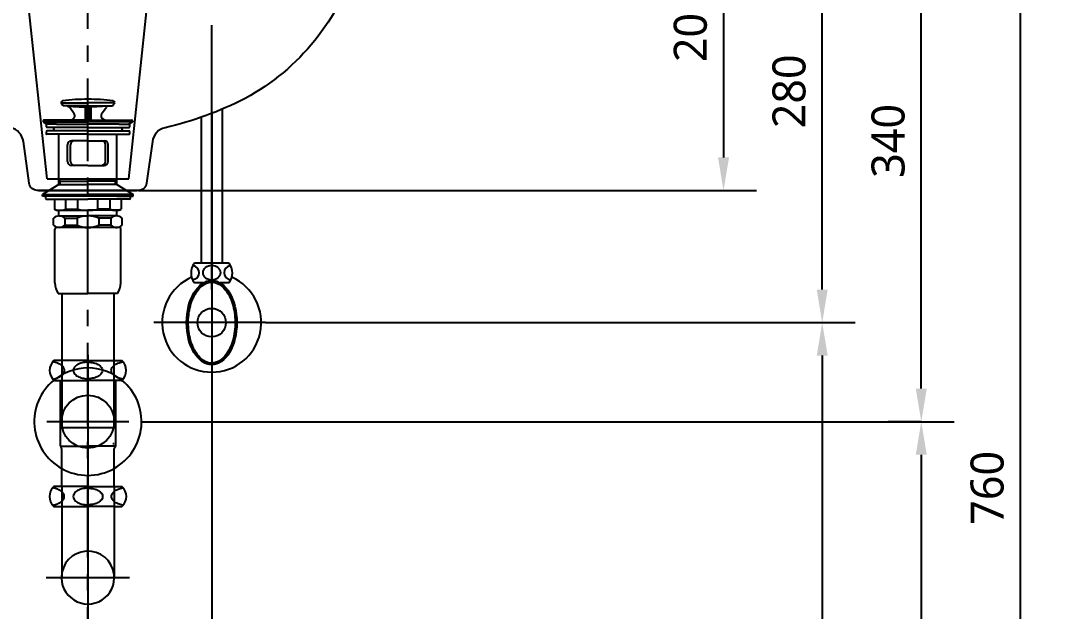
# Model space of a CAD drawing. Extents: x 0 to 3100, y 0 to 2192.
# Drawn here: x 963 to 1589, y 354 to 712 of the extents above; entities that cross this region are included whole.
import ezdxf

# ---------------------------------------------------------------- set-up
doc = ezdxf.new("R2010")
doc.units = 0
doc.header["$LTSCALE"] = 20
doc.header["$MEASUREMENT"] = 0
doc.linetypes.add('CENTER', pattern=[2, 1.25, -0.25, 0.25, -0.25])
doc.layers.get('0').update_dxf_attribs({"linetype": 'CONTINUOUS'})
doc.layers.get('DEFPOINTS').update_dxf_attribs({"linetype": 'CONTINUOUS'})
for name, color, linetype in [('1', 1, 'CONTINUOUS'), ('3', 3, 'CONTINUOUS'), ('4', 4, 'CONTINUOUS'), ('6', 6, 'CONTINUOUS'), ('7', 7, 'CONTINUOUS'), ('CENTER', 2, 'CENTER'), ('CERAMIC', 7, 'CONTINUOUS')]:
    doc.layers.add(name, color=color, linetype=linetype)
doc.styles.get("Standard").update_dxf_attribs({"font": 'NanumGothic.ttf'})
doc.dimstyles.get("Standard").update_dxf_attribs({"dimtxt": 2.5, "dimasz": 2, "dimexe": 2, "dimexo": 1, "dimgap": 2, "dimtad": 1, "dimdec": 0, "dimlfac": 10, "dimrnd": 1, "dimzin": 0, "dimdsep": 46, "dimtxsty": 'Standard', "dimcen": 0, "dimclrt": 2, "dimadec": 0, "dimazin": 0, "dimtfac": 1, "dimtdec": 0, "dimtofl": 0, "dimtmove": 0, "dimatfit": 3, "dimfxl": 1, "dimtolj": 1, "dimtzin": 0, "dimarcsym": 0})

# ---------------------------------------------------------------- blocks, each defined once
blk = doc.blocks.new('*D17')
at = {"color": 3, "lineweight": -2, "transparency": 16777216}
for p, q in [((928.76, 494.48), (928.76, 241.37)), ((1078.76, 494.48), (1078.76, 241.37)), ((948.76, 261.37), (1058.76, 261.37))]:
    blk.add_line(p, q, dxfattribs=at)
at = {"color": 3, "transparency": 16777216}
for points in [[(948.76, 264.7), (948.76, 258.04), (928.76, 261.37)], [(1058.76, 264.7), (1058.76, 258.04), (1078.76, 261.37)]]:
    blk.add_solid(points, dxfattribs=at)
at = {"layer": 'DEFPOINTS', "color": 0, "transparency": 16777216}
for p in [(928.76, 494.48), (1078.76, 494.48), (1078.76, 261.37)]:
    blk.add_point(p, dxfattribs=at)
at = {"color": 2, "transparency": 16777216, "insert": (1003.76, 281.37), "char_height": 20, "attachment_point": 5}
blk.add_mtext('\\A1;150', dxfattribs=at)
blk = doc.blocks.new('*D18')
at = {"color": 3, "lineweight": -2, "transparency": 16777216}
for p, q in [((1036.26, 469.18), (1528.53, 469.18)), ((1508.53, 449.18), (1508.53, 69.14)), ((1303.76, 49.14), (1528.53, 49.14))]:
    blk.add_line(p, q, dxfattribs=at)
at = {"color": 3, "transparency": 16777216}
for points in [[(1505.2, 449.18), (1511.86, 449.18), (1508.53, 469.18)], [(1505.2, 69.14), (1511.86, 69.14), (1508.53, 49.14)]]:
    blk.add_solid(points, dxfattribs=at)
at = {"layer": 'DEFPOINTS', "color": 0, "transparency": 16777216}
for p in [(1036.26, 469.18), (1303.76, 49.14), (1508.53, 49.14)]:
    blk.add_point(p, dxfattribs=at)
at = {"color": 2, "transparency": 16777216, "insert": (1488.53, 259.16), "char_height": 20, "attachment_point": 5, "rotation": 90}
blk.add_mtext('\\A1;420', dxfattribs=at)
blk = doc.blocks.new('*D19')
at = {"color": 3, "lineweight": -2, "transparency": 16777216}
for p, q in [((1335.64, 809.14), (1408.76, 809.14)), ((1388.76, 789.14), (1388.76, 629.14)), ((1034.4, 609.14), (1408.76, 609.14))]:
    blk.add_line(p, q, dxfattribs=at)
at = {"color": 3, "transparency": 16777216}
for points in [[(1385.43, 789.14), (1392.1, 789.14), (1388.76, 809.14)], [(1385.43, 629.14), (1392.1, 629.14), (1388.76, 609.14)]]:
    blk.add_solid(points, dxfattribs=at)
at = {"layer": 'DEFPOINTS', "color": 0, "transparency": 16777216}
for p in [(1335.64, 809.14), (1034.4, 609.14), (1388.76, 609.14)]:
    blk.add_point(p, dxfattribs=at)
at = {"color": 2, "transparency": 16777216, "insert": (1368.76, 709.14), "char_height": 20, "attachment_point": 5, "rotation": 90}
blk.add_mtext('\\A1;200', dxfattribs=at)
blk = doc.blocks.new('*D20')
at = {"color": 3, "lineweight": -2, "transparency": 16777216}
for p, q in [((1408.76, 809.14), (1468.53, 809.14)), ((1448.53, 549.14), (1448.53, 789.14)), ((1111.39, 529.14), (1468.53, 529.14))]:
    blk.add_line(p, q, dxfattribs=at)
at = {"color": 3, "transparency": 16777216}
for points in [[(1445.2, 789.14), (1451.86, 789.14), (1448.53, 809.14)], [(1445.2, 549.14), (1451.86, 549.14), (1448.53, 529.14)]]:
    blk.add_solid(points, dxfattribs=at)
at = {"layer": 'DEFPOINTS', "color": 0, "transparency": 16777216}
for p in [(1408.76, 809.14), (1448.53, 809.14), (1111.39, 529.14)]:
    blk.add_point(p, dxfattribs=at)
at = {"color": 2, "transparency": 16777216, "insert": (1428.53, 669.14), "char_height": 20, "attachment_point": 5, "rotation": 90}
blk.add_mtext('\\A1;280', dxfattribs=at)
blk = doc.blocks.new('*D21')
at = {"color": 3, "lineweight": -2, "transparency": 16777216}
for p, q in [((1528.53, 809.14), (1588.53, 809.14)), ((1568.53, 789.14), (1568.53, 69.14)), ((1528.53, 49.14), (1588.53, 49.14))]:
    blk.add_line(p, q, dxfattribs=at)
at = {"color": 3, "transparency": 16777216}
for points in [[(1565.2, 789.14), (1571.86, 789.14), (1568.53, 809.14)], [(1565.2, 69.14), (1571.86, 69.14), (1568.53, 49.14)]]:
    blk.add_solid(points, dxfattribs=at)
at = {"layer": 'DEFPOINTS', "color": 0, "transparency": 16777216}
for p in [(1528.53, 809.14), (1528.53, 49.14), (1568.53, 49.14)]:
    blk.add_point(p, dxfattribs=at)
at = {"color": 2, "transparency": 16777216, "insert": (1548.53, 429.14), "char_height": 20, "attachment_point": 5, "rotation": 90}
blk.add_mtext('\\A1;760', dxfattribs=at)
blk = doc.blocks.new('*D28')
at = {"color": 3, "lineweight": -2, "transparency": 16777216}
for p, q in [((1468.53, 809.14), (1528.53, 809.14)), ((1508.53, 489.18), (1508.53, 789.14)), ((1508.53, 469.18), (1488.53, 469.18))]:
    blk.add_line(p, q, dxfattribs=at)
at = {"color": 3, "transparency": 16777216}
for points in [[(1505.2, 789.14), (1511.86, 789.14), (1508.53, 809.14)], [(1505.2, 489.18), (1511.86, 489.18), (1508.53, 469.18)]]:
    blk.add_solid(points, dxfattribs=at)
at = {"layer": 'DEFPOINTS', "color": 0, "transparency": 16777216}
for p in [(1468.53, 809.14), (1508.53, 809.14), (1508.53, 469.18)]:
    blk.add_point(p, dxfattribs=at)
at = {"color": 2, "transparency": 16777216, "insert": (1488.53, 639.16), "char_height": 20, "attachment_point": 5, "rotation": 90}
blk.add_mtext('\\A1;340', dxfattribs=at)
blk = doc.blocks.new('*D29')
at = {"color": 3, "lineweight": -2, "transparency": 16777216}
for p, q in [((1448.53, 529.14), (1468.53, 529.14)), ((1448.53, 509.14), (1448.53, 69.14)), ((1303.76, 49.14), (1468.53, 49.14))]:
    blk.add_line(p, q, dxfattribs=at)
at = {"color": 3, "transparency": 16777216}
for points in [[(1445.2, 509.14), (1451.86, 509.14), (1448.53, 529.14)], [(1445.2, 69.14), (1451.86, 69.14), (1448.53, 49.14)]]:
    blk.add_solid(points, dxfattribs=at)
at = {"layer": 'DEFPOINTS', "color": 0, "transparency": 16777216}
for p in [(1448.53, 529.14), (1303.76, 49.14), (1448.53, 49.14)]:
    blk.add_point(p, dxfattribs=at)
at = {"color": 2, "transparency": 16777216, "insert": (1428.53, 289.14), "char_height": 20, "attachment_point": 5, "rotation": 90}
blk.add_mtext('\\A1;480', dxfattribs=at)

msp = doc.modelspace()

# ---------------------------------------------------------------- linework, layer by layer
at = {"layer": '1'}
msp.add_line((1078.76251, 549.14283), (1078.76251, 709.14283), dxfattribs=at)
at = {"layer": '3'}
for p, q in [((988.76251, 660.33724), (987.53119, 662.46995)), ((987.64773, 662.2681), (1003.76251, 662.2681)), ((1003.76251, 660.33724), (988.76251, 660.33724)), ((991.27779, 660.15295), (1002.01251, 659.45158)), ((995.48785, 655.45795), (992.76965, 659.31092)), ((1003.76251, 660.33724), (1002.01251, 659.45158)), ((1002.01251, 659.45158), (1002.01251, 651.73724)), ((1003.24484, 660.07525), (1002.81251, 653.66737)), ((1019.8773, 662.2681), (1003.76251, 662.2681)), ((1003.76251, 660.33724), (1018.76251, 660.33724)), ((1003.76251, 660.33724), (1005.51251, 659.45158)), ((1004.28019, 660.07525), (1004.71251, 653.66737)), ((1016.24724, 660.15295), (1005.51251, 659.45158)), ((1005.51251, 659.45158), (1005.51251, 651.73724)), ((1012.03717, 655.45795), (1014.75538, 659.31092)), ((1018.76251, 660.33724), (1019.99383, 662.46995)), ((976.76251, 651.33724), (976.76251, 650.73724)), ((976.76251, 650.73724), (978.90474, 649.23724)), ((976.76251, 650.73724), (1003.76251, 650.73724)), ((986.46251, 651.73724), (977.16251, 651.73724)), ((1003.76251, 651.73724), (986.46251, 651.73724)), ((993.40609, 651.73724), (994.85361, 652.57297)), ((1003.01561, 651.73724), (1002.81251, 653.69157)), ((1002.81251, 653.69157), (1003.76251, 653.69157)), ((1004.71251, 653.69157), (1003.76251, 653.69157)), ((1003.76251, 651.73724), (1021.06251, 651.73724)), ((1030.76251, 650.73724), (1003.76251, 650.73724)), ((1004.50941, 651.73724), (1004.71251, 653.69157)), ((1014.11894, 651.73724), (1012.67142, 652.57297)), ((1021.06251, 651.73724), (1030.36251, 651.73724)), ((1030.76251, 650.73724), (1028.62029, 649.23724)), ((1030.76251, 651.33724), (1030.76251, 650.73724)), ((978.46068, 649.03724), (978.46068, 647.73724)), ((978.46068, 644.73724), (978.46068, 643.43724)), ((984.76251, 649.23724), (978.66068, 649.23724)), ((1003.76251, 647.23724), (978.96068, 647.23724)), ((1003.76251, 645.23724), (978.96068, 645.23724)), ((984.76251, 649.23724), (1003.76251, 649.23724)), ((1022.76251, 649.23724), (1003.76251, 649.23724)), ((1003.76251, 647.23724), (1028.56435, 647.23724)), ((1003.76251, 645.23724), (1028.56435, 645.23724)), ((1022.76251, 649.23724), (1028.86435, 649.23724)), ((1029.06435, 649.03724), (1029.06435, 647.73724)), ((1029.06435, 644.73724), (1029.06435, 643.43724)), ((1003.76251, 643.23724), (978.66068, 643.23724)), ((986.26251, 612.64283), (986.26251, 643.23724)), ((1003.76251, 639.23724), (993.88814, 639.23724)), ((1003.76251, 643.23724), (1028.86435, 643.23724)), ((1003.76251, 639.23724), (1013.63688, 639.23724)), ((1021.26251, 612.64283), (1021.26251, 643.23724)), ((991.38814, 626.73724), (991.38814, 636.73724)), ((993.15591, 626.73724), (993.15591, 636.73724)), ((1014.36911, 626.73724), (1014.36911, 636.73724)), ((1016.13688, 626.73724), (1016.13688, 636.73724)), ((1003.76251, 624.23724), (993.88814, 624.23724)), ((1003.76251, 624.23724), (1013.63688, 624.23724)), ((986.96251, 614.73724), (986.26251, 615.94968)), ((986.26251, 614.73724), (1003.76251, 614.73724)), ((986.96251, 612.64283), (986.96251, 614.73724)), ((1021.26251, 614.73724), (1003.76251, 614.73724)), ((1020.56251, 614.73724), (1021.26251, 615.94968)), ((1020.56251, 612.64283), (1020.56251, 614.73724)), ((986.26251, 612.64283), (976.26251, 606.64283)), ((986.26251, 612.64283), (1003.76251, 612.64283)), ((1021.26251, 612.64283), (1003.76251, 612.64283)), ((1021.26251, 612.64283), (1031.26251, 606.64283)), ((976.26251, 606.64283), (1003.76251, 606.64283)), ((976.26251, 605.64283), (976.26251, 606.64283)), ((986.26251, 605.64283), (976.26251, 605.64283)), ((978.07038, 605.64283), (978.07038, 604.34283)), ((978.57038, 603.84283), (983.57038, 603.84283)), ((983.57038, 603.84283), (1003.76251, 603.84283)), ((983.57038, 603.84283), (983.57038, 597.72019)), ((1021.26251, 605.64283), (986.26251, 605.64283)), ((990.34517, 597.72019), (990.34517, 603.84283)), ((997.74583, 597.72019), (997.74583, 603.84283)), ((1031.26251, 606.64283), (1003.76251, 606.64283)), ((1023.95464, 603.84283), (1003.76251, 603.84283)), ((1009.7792, 597.72019), (1009.7792, 603.84283)), ((1017.17986, 597.72019), (1017.17986, 603.84283)), ((1021.26251, 605.64283), (1031.26251, 605.64283)), ((1023.95464, 603.84283), (1023.95464, 597.72019)), ((1028.95464, 603.84283), (1023.95464, 603.84283)), ((1029.45464, 605.64283), (1029.45464, 604.34283)), ((1031.26251, 605.64283), (1031.26251, 606.64283)), ((984.57038, 597.14283), (983.57038, 597.72019)), ((984.57038, 597.14283), (985.97038, 597.14283)), ((985.97038, 597.14283), (1003.76251, 597.14283)), ((986.26251, 593.7316), (986.26251, 597.14283)), ((990.34517, 597.72019), (997.74583, 597.72019)), ((1021.55464, 597.14283), (1003.76251, 597.14283)), ((1017.17986, 597.72019), (1009.7792, 597.72019)), ((1021.26251, 593.7316), (1021.26251, 597.14283)), ((1022.95464, 597.14283), (1021.55464, 597.14283)), ((1022.95464, 597.14283), (1023.95464, 597.72019)), ((983.01882, 588.18062), (983.01882, 592.29387)), ((986.40621, 593.73724), (1003.51882, 593.73724)), ((989.7936, 592.29387), (997.19426, 592.29387)), ((989.7936, 592.29387), (989.7936, 588.18062)), ((989.7936, 588.18062), (997.19426, 588.18062)), ((997.19426, 592.29387), (997.19426, 588.18062)), ((1021.11882, 593.73724), (1004.00621, 593.73724)), ((1010.33076, 592.29387), (1010.33076, 588.18062)), ((1017.73143, 592.29387), (1010.33076, 592.29387)), ((1017.73143, 588.18062), (1010.33076, 588.18062)), ((1017.73143, 592.29387), (1017.73143, 588.18062)), ((1024.50621, 588.18062), (1024.50621, 592.29387)), ((983.76251, 553.1349), (983.76251, 585.73724)), ((1003.76251, 586.73724), (984.76251, 586.73724)), ((1021.11882, 586.73724), (1003.76251, 586.73724)), ((1020.56251, 586.73724), (1021.11882, 586.73724)), ((1021.11882, 586.73724), (1021.51882, 586.73724)), ((1022.76251, 586.73724), (1021.26251, 586.73724)), ((1023.76251, 580.373), (1023.76251, 585.73724)), ((1023.76251, 553.1349), (1023.76251, 585.73724)), ((985.76252, 546.73724), (1003.76251, 546.73724)), ((987.88751, 546.73724), (987.88751, 465.73724)), ((1021.76251, 546.73724), (1003.76251, 546.73724)), ((1019.63751, 465.73724), (1019.63751, 546.73724)), ((987.88751, 465.73724), (1019.63751, 465.73724)), ((1019.63751, 455.73724), (1018.93751, 455.73724))]:
    msp.add_line(p, q, dxfattribs=at)
for centre, radius, start, end in [((988.61251, 662.2681), 1.1, 97.32041367, 169.42619898), ((1003.76251, 544.33724), 120, 90, 97.32041367), ((1003.76251, 544.33724), 120, 82.67958633, 90), ((1018.91251, 662.2681), 1.1, 10.57380102, 82.67958633), ((991.1354, 658.15799), 2, 35.20232507, 86.26180949), ((1016.38962, 658.15799), 2, 93.73819051, 144.79767493), ((977.16251, 651.33724), 0.4, 90, 180), ((993.85361, 654.30502), 2, 300, 35.20232507), ((1013.67142, 654.30502), 2, 144.79767493, 240), ((1030.36251, 651.33724), 0.4, 0, 90), ((978.66068, 649.03724), 0.2, 90, 180), ((978.96068, 647.73724), 0.5, 180, 270), ((978.96068, 644.73724), 0.5, 90, 180), ((982.26251, 646.23724), 1, 270, 90), ((1025.26251, 646.23724), 1, 90, 270), ((1028.56435, 647.73724), 0.5, 270, 0), ((1028.56435, 644.73724), 0.5, 0, 90), ((1028.86435, 649.03724), 0.2, 0, 90), ((978.66068, 643.43724), 0.2, 180, 270), ((993.88814, 636.73724), 2.5, 90, 180), ((995.65591, 636.73724), 2.5, 90, 180), ((1011.86911, 636.73724), 2.5, 0, 90), ((1013.63688, 636.73724), 2.5, 0, 90), ((1028.86435, 643.43724), 0.2, 270, 0), ((993.88814, 626.73724), 2.5, 180, 270), ((995.65591, 626.73724), 2.5, 180, 270), ((1011.86911, 626.73724), 2.5, 270, 0), ((1013.63688, 626.73724), 2.5, 270, 0), ((978.57038, 604.34283), 0.5, 180, 270), ((1028.95464, 604.34283), 0.5, 270, 0), ((986.95778, 607.32204), 10.18185, 250.56792502, 289.43207498), ((1003.57037, 626.59517), 29.45658, 258.59556617, 270.3737354), ((1003.95465, 626.59517), 29.45658, 269.6262646, 281.40443383), ((1020.56725, 607.32204), 10.18185, 250.56792502, 289.43207498), ((986.40621, 589.02944), 4.70435, 43.94093732, 136.05906268), ((986.40621, 591.44504), 4.70435, 223.94093732, 316.05906268), ((1003.29662, 580.13276), 13.60629, 89.06429532, 116.64718661), ((1003.29662, 600.34172), 13.60629, 243.35281339, 270.93570468), ((1004.2284, 580.13276), 13.60629, 63.35281339, 90.93570468), ((1004.2284, 600.34172), 13.60629, 269.06429532, 296.64718661), ((1021.11882, 589.02944), 4.70435, 43.94093732, 136.05906268), ((1021.11882, 591.44504), 4.70435, 223.94093732, 316.05906268), ((984.76251, 585.73724), 1, 90, 180), ((1022.76251, 585.73724), 1, 0, 90), ((996.75092, 553.68383), 13, 182.42004342, 212.30000816), ((1010.77411, 553.68383), 13, 327.69999184, 357.57995658)]:
    msp.add_arc(centre, radius, start, end, dxfattribs=at)
at = {"layer": '4'}
for p, q in [((1003.76251, 509.68161), (1003.76251, 314.53111)), ((987.51251, 506.18161), (983.22101, 506.18161)), ((1003.76251, 506.18161), (987.51251, 506.18161)), ((1003.76251, 506.18161), (1020.01251, 506.18161)), ((1020.01251, 506.18161), (1024.30402, 506.18161)), ((983.61251, 494.18161), (983.22101, 494.18161)), ((983.61251, 494.18161), (1003.76251, 494.18161)), ((986.96251, 494.18161), (986.96251, 454.40148)), ((1023.91251, 494.18161), (1003.76251, 494.18161)), ((1020.56251, 494.18161), (1020.56251, 454.40148)), ((1023.91251, 494.18161), (1024.30402, 494.18161)), ((1028.53755, 469.14283), (978.98747, 469.14283)), ((986.96251, 454.40148), (1003.76251, 454.40148)), ((987.88751, 429.57741), (987.88751, 452.7566)), ((1020.56251, 454.40148), (1003.76251, 454.40148)), ((1019.63751, 429.57741), (1019.63751, 452.7566)), ((987.88751, 429.88161), (983.14306, 429.88161)), ((1003.68456, 429.88161), (987.88751, 429.88161)), ((987.88751, 429.57741), (987.88751, 374.68161)), ((1003.68456, 429.88161), (1003.76251, 429.88161)), ((1003.84046, 429.88161), (1003.76251, 429.88161)), ((1003.84046, 429.88161), (1019.63751, 429.88161)), ((1019.63751, 429.88161), (1024.38196, 429.88161)), ((1019.63751, 429.57741), (1019.63751, 374.68161)), ((983.14306, 417.88161), (987.88751, 417.88161)), ((987.88751, 417.88161), (1003.68456, 417.88161)), ((1019.63751, 417.88161), (1003.84046, 417.88161)), ((1019.63751, 417.88161), (1024.38196, 417.88161)), ((1028.93598, 374.68161), (978.58904, 374.68161))]:
    msp.add_line(p, q, dxfattribs=at)
for points in [[(989.56768, 500.18161, 0.15521739), (988.97719, 502.03793, 0.106747244), (986.91549, 503.92861, 0.07304301), (984.14562, 505.04662, 0.028511088), (982.41687, 505.36264, 0.05952259)], [(995.48221, 501.92054, 0.327290453), (995.48222, 498.44267, 0.106373385), (997.50502, 496.64607, 0.071219107), (1000.20497, 495.59235, 0.057537424), (1003.76251, 495.18161, 0.057537424)], [(1003.76251, 505.18161, 0.057537424), (1000.20497, 504.77086, 0.071219107), (997.50502, 503.71714, 0.106373365), (995.48222, 501.92054, 0.159482965)], [(1003.76251, 505.18161, -0.057537424), (1007.32006, 504.77086, -0.071219107), (1010.02001, 503.71714, -0.106373365), (1012.04281, 501.92054, -0.159482965)], [(1012.04281, 501.92054, -0.327290453), (1012.04281, 498.44267, -0.106373385), (1010.02001, 496.64607, -0.071219107), (1007.32006, 495.59235, -0.057537424), (1003.76251, 495.18161, -0.057537424)], [(1017.95734, 500.18161, -0.15521739), (1018.54784, 502.03793, -0.106747244), (1020.60954, 503.92861, -0.07304301), (1023.3794, 505.04662, -0.028511088), (1025.10816, 505.36264, -0.05952259)], [(982.41687, 495.00057, 0.028511088), (984.14562, 495.31659, 0.07304301), (986.91549, 496.4346, 0.106747244), (988.97719, 498.32528, 0.15521739), (989.56768, 500.18161, 0.15521739)], [(1025.10816, 495.00057, -0.028511088), (1023.3794, 495.31659, -0.07304301), (1020.60954, 496.4346, -0.106747244), (1018.54784, 498.32528, -0.15521739), (1017.95734, 500.18161, -0.15521739)], [(987.88751, 426.86707, 0.049056062), (986.83754, 427.62861, 0.07304301), (984.06767, 428.74662, 0.028511088), (982.33892, 429.06264)], [(989.48974, 423.88161, 0.15521739), (988.89924, 425.73793, 0.054411203), (987.9461, 426.81449, 0.054411203)], [(995.40427, 425.62054, 0.327290453), (995.40427, 422.14267, 0.106373385), (997.42707, 420.34607, 0.071219107), (1000.12702, 419.29235, 0.057537424), (1003.68456, 418.88161, 0.057537424)], [(1003.76251, 428.88141, 0.058789896), (1000.12702, 428.47086, 0.071219107), (997.42707, 427.41714, 0.106373365), (995.40427, 425.62054, 0.159482965)], [(1003.76251, 428.88141, -0.058789896), (1007.39801, 428.47086, -0.071219107), (1010.09796, 427.41714, -0.106373365), (1012.12076, 425.62054, -0.159482965)], [(1012.12076, 425.62054, -0.327290453), (1012.12076, 422.14267, -0.106373385), (1010.09796, 420.34607, -0.071219107), (1007.39801, 419.29235, -0.057537424), (1003.84046, 418.88161, -0.057537424)], [(1018.03529, 423.88161, -0.15521739), (1018.62579, 425.73793, -0.054949864), (1019.58948, 426.82405, -0.054949864)], [(1019.63751, 426.86707, -0.049056062), (1020.68749, 427.62861, -0.07304301), (1023.45735, 428.74662, -0.028511088), (1025.18611, 429.06264)], [(982.33892, 418.70057, 0.028511088), (984.06767, 419.01659, 0.07304301), (986.83754, 420.1346, 0.049056062), (987.88751, 420.89614, 0.049056062)], [(987.94786, 420.95033, 0.054320903), (988.89924, 422.02528, 0.15521739), (989.48974, 423.88161)], [(1019.58143, 420.94645, -0.054539036), (1018.62579, 422.02528, -0.15521739), (1018.03529, 423.88161)], [(1025.18611, 418.70057, -0.028511088), (1023.45735, 419.01659, -0.07304301), (1020.68749, 420.1346, -0.049056062), (1019.63751, 420.89614, -0.049056062)]]:
    msp.add_lwpolyline(points, format="xyb", dxfattribs=at)
msp.add_circle((1003.76251, 469.18161), 16, dxfattribs=at)
for centre, radius, start, end in [((988.51251, 500.18161), 8, 131.40962211, 228.59037789), ((1003.76251, 469.18161), 32.5, 50.55292077, 129.44707923), ((1019.01251, 500.18161), 8, 311.40962211, 48.59037789), ((1003.76251, 469.18161), 32.5, 129.44707923, 240.76048697), ((1003.76251, 469.18161), 32.5, 299.23951303, 50.55292077), ((986.96251, 452.75661), 0.925, 0, 58.70258778), ((1020.56251, 452.75661), 0.925, 121.29741222, 180), ((1019.56251, 454.40148), 1, 301.29741222, 0), ((1003.76251, 469.18161), 32.5, 240.76048697, 299.23951303), ((988.43456, 423.88161), 8, 131.40962211, 228.59037789), ((1019.09046, 423.88161), 8, 311.40962211, 48.59037789), ((1003.76251, 374.80661), 16, 7.1666434, 180), ((1003.76251, 374.80661), 16, 172.8333566, 7.1666434)]:
    msp.add_arc(centre, radius, start, end, dxfattribs=at)
at = {"layer": '6'}
for p, q in [((1085.11251, 658.34269), (1085.11251, 565.14283)), ((1072.41251, 653.44392), (1072.41251, 565.14283)), ((1078.76251, 655.77506), (1078.76251, 494.48431)), ((1085.11251, 565.14283), (1068.26251, 565.14283)), ((1089.26251, 565.14283), (1085.11251, 565.14283)), ((1073.62232, 553.14283), (1068.26251, 553.14283)), ((1089.26251, 553.14283), (1083.90271, 553.14283)), ((1111.38909, 529.14283), (1043.79338, 529.14283))]:
    msp.add_line(p, q, dxfattribs=at)
msp.add_circle((1078.76251, 529.14283), 8.61509, dxfattribs=at)
for centre, radius, start, end in [((1076.26251, 559.14283), 10, 143.13010235, 216.86989765), ((1081.26251, 559.14283), 10, 323.13010235, 36.86989765), ((1078.76251, 529.14283), 30, 113.91725115, 66.08274885)]:
    msp.add_arc(centre, radius, start, end, dxfattribs=at)
for centre, major_axis, start_param, end_param in [((1065.98925, 559.37042), (-5.22946, 0), 1.800504354, 4.443057795), ((1091.44519, 559.37042), (5.22946, 0), 1.82411945, 4.498970222)]:
    msp.add_ellipse(centre, major_axis=major_axis, ratio=0.866391406, start_param=start_param, end_param=end_param, dxfattribs=at)
for centre, major_axis, ratio in [((1078.76251, 559.37042), (5.22946, 0), 0.866391406), ((1078.76251, 529.14283), (0, 25.5), 0.596528766)]:
    msp.add_ellipse(centre, major_axis=major_axis, ratio=ratio, dxfattribs=at)
msp.add_open_spline([(1078.76251, 553.64283), (1076.68212, 553.64283), (1074.58237, 552.83373), (1070.68614, 549.58867), (1068.91392, 547.14855), (1066.18807, 541.11984), (1065.2364, 537.54042), (1064.386, 530.02528), (1064.48733, 526.09555), (1065.71922, 518.73814), (1066.84971, 515.3166), (1069.86214, 509.72739), (1071.74001, 507.57015), (1075.74516, 504.92782), (1077.85067, 504.42624), (1082.00617, 505.02804), (1084.08792, 506.15089), (1087.83913, 509.98289), (1089.48786, 512.687), (1091.90225, 519.10837), (1092.66703, 522.81762), (1093.1287, 530.43205), (1092.82555, 534.33131), (1091.22271, 541.47373), (1089.92315, 544.71044), (1086.65226, 549.81723), (1084.68854, 551.67599), (1081.37082, 553.32815), (1080.06531, 553.64283), (1078.76251, 553.64283)], degree=3, knots=[0, 0, 0, 0, 0.461109739, 0.461109739, 0.922219478, 0.922219478, 1.383329216, 1.383329216, 1.844438955, 1.844438955, 2.305548694, 2.305548694, 2.766658433, 2.766658433, 3.227768172, 3.227768172, 3.688877911, 3.688877911, 4.149987649, 4.149987649, 4.611097388, 4.611097388, 5.072207127, 5.072207127, 5.533316866, 5.533316866, 5.994426605, 5.994426605, 6.283185307, 6.283185307, 6.283185307, 6.283185307], dxfattribs=at)
at = {"layer": '7'}
for p, q in [((979.03211, 616.12232), (964.68565, 751.14283)), ((1028.49292, 616.12232), (1042.83937, 751.14283)), ((979.03211, 616.12232), (1028.49292, 616.12232)), ((973.76251, 609.14283), (1033.39123, 609.14283))]:
    msp.add_line(p, q, dxfattribs=at)
at = {"layer": 'CENTER', "color": 2, "linetype": 'CENTER', "ltscale": 2}
msp.add_line((1003.76251, 306.9488), (1003.76251, 989.14283), dxfattribs=at)
at = {"layer": 'CERAMIC'}
msp.add_lwpolyline([(761.26251, 809.14283), (1003.76251, 809.14283), (1246.26251, 809.14283, -0.414213562), (1251.26251, 804.14283), (1251.26251, 793.31733, -0.149445307), (1250.40776, 790.52146, 0.107471169), (1248.83432, 786.5737), (1245.09811, 764.15644, -0.366629365), (1239.17975, 759.14283), (1180.94424, 759.14283, 0.332689747), (1166.55401, 748.37619, -0.199253121), (1099.11593, 664.89036, -0.061899865), (1050.46857, 647.10254, 0.311487694), (1042.81059, 638.71509), (1039.35413, 613.46472, -0.374906345), (1034.40032, 609.14283), (1003.76251, 609.14283), (973.1247, 609.14283, -0.374906345), (968.1709, 613.46472), (964.71444, 638.71509, 0.311487694), (957.05646, 647.10254, -0.061899865)], format="xyb", dxfattribs=at)

# ---------------------------------------------------------------- dimensions: what is measured, and where the dimension line sits
for base, p1, p2, picture, middle in [((1388.76251, 609.14283), (1335.6414, 809.14283), (1034.40032, 609.14283), '*D19', (1368.76251, 709.14283)), ((1448.52875, 809.14283), (1111.38909, 529.14283), (1408.76251, 809.14283), '*D20', (1428.52875, 669.14283)), ((1508.52875, 809.14283), (1508.52875, 469.18161), (1468.52875, 809.14283), '*D28', (1488.52875, 639.16222)), ((1568.52875, 49.14283), (1528.52875, 809.14283), (1528.52875, 49.14283), '*D21', (1548.52875, 429.14283)), ((1448.52875, 49.14283), (1448.52875, 529.14283), (1303.76251, 49.14283), '*D29', (1428.52875, 289.14283)), ((1508.52875, 49.14283), (1036.26251, 469.18161), (1303.76251, 49.14283), '*D18', (1488.52875, 259.16222))]:
    dim = msp.add_linear_dim(base=base, p1=p1, p2=p2, angle=90, dimstyle='Standard', override={"dimtxt": 20, "dimasz": 20, "dimexe": 20, "dimexo": 0, "dimgap": 10, "dimdec": 4, "dimlfac": 1, "dimzin": 8, "dimclrd": 3, "dimclre": 3, "dimtdec": 4, "dimtofl": 1})
    dim.commit()
    dim.dimension.update_dxf_attribs({"geometry": picture, "text_midpoint": middle})
dim = msp.add_linear_dim(base=(1078.76251, 261.36954), p1=(928.76251, 494.48431), p2=(1078.76251, 494.48431), dimstyle='Standard', override={"dimtxt": 20, "dimasz": 20, "dimexe": 20, "dimexo": 0, "dimgap": 10, "dimdec": 4, "dimlfac": 1, "dimzin": 8, "dimclrd": 3, "dimclre": 3, "dimtdec": 4, "dimtofl": 1})
dim.commit()
dim.dimension.update_dxf_attribs({"geometry": '*D17', "text_midpoint": (1003.76251, 281.36954)})

doc.saveas('drawing.dxf')
